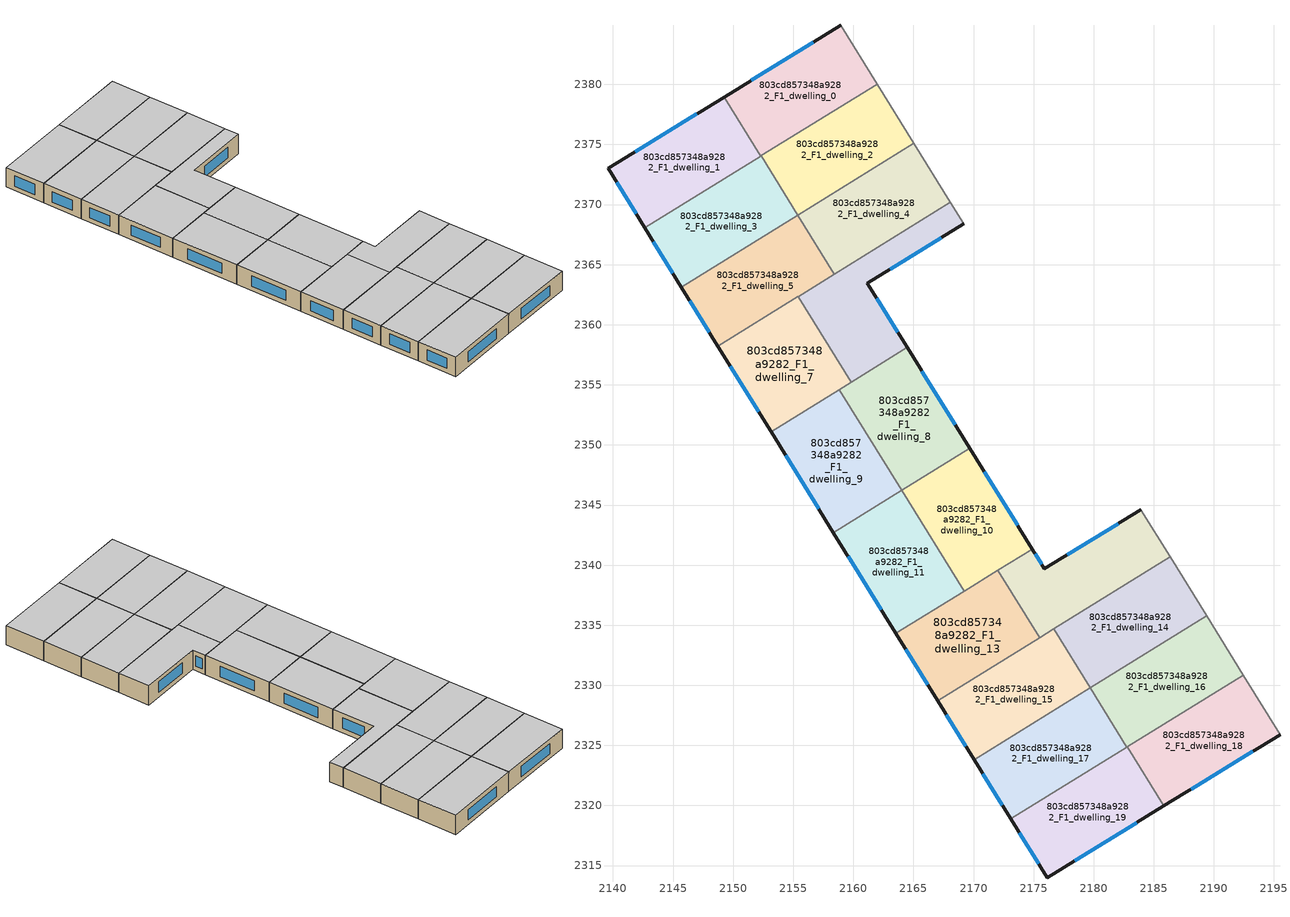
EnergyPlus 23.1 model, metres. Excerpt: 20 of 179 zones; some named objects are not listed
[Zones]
803cd857348a9282_F1_dwelling_0
 floor to 803cd857348a9282_F0_dwelling_0 (EU_floor_Construction): 2158.96,2384.92 2161.99,2380.03 2152.29,2374.03 2149.24,2378.95 z3
 wall outside (EU_wall_Construction): 2158.96,2384.92 2149.24,2378.95 z3:6
 wall adiabatic (EU_wall_Construction): 2161.99,2380.03 2158.96,2384.92 z3:6
 wall to 803cd857348a9282_F1_dwelling_1 (EU_wall_Construction): 2149.24,2378.95 2152.29,2374.03 z3:6
 wall to 803cd857348a9282_F1_dwelling_2 (EU_wall_Construction): 2152.32,2374.04 2161.99,2380.03 z3:6
 wall to 803cd857348a9282_F1_dwelling_3 (EU_wall_Construction): 2152.29,2374.03 2152.32,2374.04 z3:6
 window (EU_Window_Construction): 2156.68,2383.52 2151.53,2380.35 z3.7:5.3
 ceiling to 803cd857348a9282_F2_dwelling_0 (EU_floor_Construction): 2161.99,2380.03 2158.96,2384.92 2149.24,2378.95 2152.29,2374.03 z6
803cd857348a9282_F1_dwelling_1
 floor to 803cd857348a9282_F0_dwelling_1 (EU_floor_Construction): 2149.24,2378.95 2152.29,2374.03 2142.65,2368.06 2139.59,2373 z3
 wall outside (EU_wall_Construction): 2149.24,2378.95 2139.59,2373 2142.65,2368.06 z3:6
 wall to 803cd857348a9282_F1_dwelling_3 (EU_wall_Construction): 2142.65,2368.06 2152.29,2374.03 z3:6
 window (EU_Window_Construction): 2146.98,2377.55 2141.85,2374.4 / 2140.31,2371.84 2141.93,2369.22 z3.7:5.3
 ceiling to 803cd857348a9282_F2_dwelling_1 (EU_floor_Construction): 2152.29,2374.03 2149.24,2378.95 2139.59,2373 2142.65,2368.06 z6
803cd857348a9282_F1_dwelling_10
 floor to 803cd857348a9282_F0_dwelling_10 (EU_floor_Construction): 2169.69,2349.72 2174.88,2341.34 2169.21,2337.83 2164.02,2346.21 z3
 wall outside (EU_wall_Construction): 2174.88,2341.34 2169.69,2349.72 z3:6
 wall to 803cd857348a9282_F1_dwelling_11 (EU_wall_Construction): 2164.02,2346.21 2169.21,2337.83 z3:6
 wall to 803cd857348a9282_F1_dwelling_12 (EU_wall_Construction): 2172.03,2339.57 2174.88,2341.34 z3:6
 wall to 803cd857348a9282_F1_dwelling_8 (EU_wall_Construction): 2169.69,2349.72 2164.02,2346.21 z3:6
 wall to 803cd857348a9282_F1_dwelling_13 (EU_wall_Construction): 2169.21,2337.83 2172.03,2339.57 z3:6
 window (EU_Window_Construction): 2173.66,2343.31 2170.91,2347.75 z3.7:5.3
 ceiling to 803cd857348a9282_F2_dwelling_10 (EU_floor_Construction): 2174.88,2341.34 2169.69,2349.72 2164.02,2346.21 2169.21,2337.83 z6
803cd857348a9282_F1_dwelling_11
 floor to 803cd857348a9282_F0_dwelling_11 (EU_floor_Construction): 2164.02,2346.21 2169.21,2337.83 2163.54,2334.32 2158.35,2342.7 z3
 wall outside (EU_wall_Construction): 2158.35,2342.7 2163.54,2334.32 z3:6
 wall to 803cd857348a9282_F1_dwelling_9 (EU_wall_Construction): 2164.02,2346.21 2158.35,2342.7 z3:6
 wall to 803cd857348a9282_F1_dwelling_13 (EU_wall_Construction): 2163.54,2334.32 2169.21,2337.83 z3:6
 window (EU_Window_Construction): 2159.57,2340.73 2162.32,2336.28 z3.7:5.3
 ceiling to 803cd857348a9282_F2_dwelling_11 (EU_floor_Construction): 2169.21,2337.83 2164.02,2346.21 2158.35,2342.7 2163.54,2334.32 z6
803cd857348a9282_F1_dwelling_12
 floor to 803cd857348a9282_F0_dwelling_12 (EU_floor_Construction): 2183.92,2344.62 2186.35,2340.69 2175.5,2333.96 2172.03,2339.57 2174.88,2341.34 2175.9,2339.69 z3
 wall outside (EU_wall_Construction): 2183.92,2344.62 2175.9,2339.69 2174.88,2341.34 z3:6
 wall adiabatic (EU_wall_Construction): 2186.35,2340.69 2183.92,2344.62 z3:6
 wall to 803cd857348a9282_F1_dwelling_13 (EU_wall_Construction): 2172.03,2339.57 2175.5,2333.96 z3:6
 wall to 803cd857348a9282_F1_dwelling_14 (EU_wall_Construction): 2176.68,2334.7 2186.35,2340.69 z3:6
 wall to 803cd857348a9282_F1_dwelling_15 (EU_wall_Construction): 2175.5,2333.96 2176.68,2334.7 z3:6
 window (EU_Window_Construction): 2182.03,2343.46 2177.78,2340.85 / 2175.66,2340.08 2175.12,2340.95 z3.7:5.3
 ceiling to 803cd857348a9282_F2_dwelling_12 (EU_floor_Construction): 2186.35,2340.69 2183.92,2344.62 2175.9,2339.69 2174.88,2341.34 2172.03,2339.57 2175.5,2333.96 z6
803cd857348a9282_F1_dwelling_13
 floor to 803cd857348a9282_F0_dwelling_13 (EU_floor_Construction): 2172.03,2339.57 2175.5,2333.96 2167.01,2328.71 2163.54,2334.32 z3
 wall outside (EU_wall_Construction): 2163.54,2334.32 2167.01,2328.71 z3:6
 wall to 803cd857348a9282_F1_dwelling_15 (EU_wall_Construction): 2167.01,2328.71 2175.5,2333.96 z3:6
 window (EU_Window_Construction): 2164.36,2333 2166.2,2330.03 z3.7:5.3
 ceiling to 803cd857348a9282_F2_dwelling_13 (EU_floor_Construction): 2175.5,2333.96 2172.03,2339.57 2163.54,2334.32 2167.01,2328.71 z6
803cd857348a9282_F1_dwelling_14
 floor to 803cd857348a9282_F0_dwelling_14 (EU_floor_Construction): 2186.35,2340.69 2189.4,2335.77 2179.73,2329.78 2176.68,2334.7 z3
 wall to 803cd857348a9282_F1_dwelling_15 (EU_wall_Construction): 2176.68,2334.7 2179.73,2329.78 z3:6
 wall adiabatic (EU_wall_Construction): 2189.4,2335.77 2186.35,2340.69 z3:6
 wall to 803cd857348a9282_F1_dwelling_16 (EU_wall_Construction): 2179.73,2329.78 2189.4,2335.77 z3:6
 ceiling to 803cd857348a9282_F2_dwelling_14 (EU_floor_Construction): 2189.4,2335.77 2186.35,2340.69 2176.68,2334.7 2179.73,2329.78 z6
803cd857348a9282_F1_dwelling_15
 floor to 803cd857348a9282_F0_dwelling_15 (EU_floor_Construction): 2176.68,2334.7 2179.73,2329.78 2170.06,2323.79 2167.01,2328.71 z3
 wall outside (EU_wall_Construction): 2167.01,2328.71 2170.06,2323.79 z3:6
 wall to 803cd857348a9282_F1_dwelling_17 (EU_wall_Construction): 2170.06,2323.79 2179.73,2329.78 z3:6
 window (EU_Window_Construction): 2167.73,2327.56 2169.34,2324.95 z3.7:5.3
 ceiling to 803cd857348a9282_F2_dwelling_15 (EU_floor_Construction): 2179.73,2329.78 2176.68,2334.7 2167.01,2328.71 2170.06,2323.79 z6
803cd857348a9282_F1_dwelling_16
 floor to 803cd857348a9282_F0_dwelling_16 (EU_floor_Construction): 2189.4,2335.77 2192.44,2330.85 2182.77,2324.86 2179.72,2329.78 z3
 wall to 803cd857348a9282_F1_dwelling_17 (EU_wall_Construction): 2179.72,2329.78 2182.77,2324.86 z3:6
 wall adiabatic (EU_wall_Construction): 2192.44,2330.85 2189.4,2335.77 z3:6
 wall to 803cd857348a9282_F1_dwelling_18 (EU_wall_Construction): 2182.8,2324.88 2192.44,2330.85 z3:6
 wall to 803cd857348a9282_F1_dwelling_19 (EU_wall_Construction): 2182.77,2324.86 2182.8,2324.88 z3:6
 ceiling to 803cd857348a9282_F2_dwelling_16 (EU_floor_Construction): 2192.44,2330.85 2189.4,2335.77 2179.72,2329.78 2182.77,2324.86 z6
803cd857348a9282_F1_dwelling_17
 floor to 803cd857348a9282_F0_dwelling_17 (EU_floor_Construction): 2179.72,2329.78 2182.77,2324.86 2173.1,2318.88 2170.06,2323.79 z3
 wall outside (EU_wall_Construction): 2170.06,2323.79 2173.1,2318.88 z3:6
 wall to 803cd857348a9282_F1_dwelling_19 (EU_wall_Construction): 2173.1,2318.88 2182.77,2324.86 z3:6
 window (EU_Window_Construction): 2170.77,2322.64 2172.39,2320.03 z3.7:5.3
 ceiling to 803cd857348a9282_F2_dwelling_17 (EU_floor_Construction): 2182.77,2324.86 2179.72,2329.78 2170.06,2323.79 2173.1,2318.88 z6
803cd857348a9282_F1_dwelling_18
 floor to 803cd857348a9282_F0_dwelling_18 (EU_floor_Construction): 2192.44,2330.85 2195.5,2325.91 2185.84,2319.96 2182.8,2324.88 z3
 wall outside (EU_wall_Construction): 2185.84,2319.96 2195.5,2325.91 z3:6
 wall to 803cd857348a9282_F1_dwelling_19 (EU_wall_Construction): 2182.8,2324.88 2185.84,2319.96 z3:6
 wall adiabatic (EU_wall_Construction): 2195.5,2325.91 2192.44,2330.85 z3:6
 window (EU_Window_Construction): 2188.11,2321.36 2193.23,2324.51 z3.7:5.3
 ceiling to 803cd857348a9282_F2_dwelling_18 (EU_floor_Construction): 2195.5,2325.91 2192.44,2330.85 2182.8,2324.88 2185.84,2319.96 z6
803cd857348a9282_F1_dwelling_19
 floor to 803cd857348a9282_F0_dwelling_19 (EU_floor_Construction): 2182.8,2324.88 2185.84,2319.96 2176.13,2313.99 2173.1,2318.88 z3
 wall outside (EU_wall_Construction): 2173.1,2318.88 2176.13,2313.99 2185.84,2319.96 z3:6
 window (EU_Window_Construction): 2178.41,2315.39 2183.56,2318.56 / 2173.81,2317.73 2175.42,2315.13 z3.7:5.3
 ceiling to 803cd857348a9282_F2_dwelling_19 (EU_floor_Construction): 2185.84,2319.96 2182.8,2324.88 2173.1,2318.88 2176.13,2313.99 z6
803cd857348a9282_F1_dwelling_2
 floor to 803cd857348a9282_F0_dwelling_2 (EU_floor_Construction): 2161.99,2380.03 2165.03,2375.11 2155.36,2369.13 2152.32,2374.04 z3
 wall adiabatic (EU_wall_Construction): 2165.03,2375.11 2161.99,2380.03 z3:6
 wall to 803cd857348a9282_F1_dwelling_4 (EU_wall_Construction): 2155.36,2369.13 2165.03,2375.11 z3:6
 wall to 803cd857348a9282_F1_dwelling_3 (EU_wall_Construction): 2152.32,2374.04 2155.36,2369.13 z3:6
 ceiling to 803cd857348a9282_F2_dwelling_2 (EU_floor_Construction): 2165.03,2375.11 2161.99,2380.03 2152.32,2374.04 2155.36,2369.13 z6
803cd857348a9282_F1_dwelling_3
 floor to 803cd857348a9282_F0_dwelling_3 (EU_floor_Construction): 2152.32,2374.04 2155.36,2369.13 2145.69,2363.14 2142.65,2368.06 z3
 wall outside (EU_wall_Construction): 2142.65,2368.06 2145.69,2363.14 z3:6
 wall to 803cd857348a9282_F1_dwelling_5 (EU_wall_Construction): 2145.69,2363.14 2155.36,2369.13 z3:6
 window (EU_Window_Construction): 2143.36,2366.9 2144.98,2364.29 z3.7:5.3
 ceiling to 803cd857348a9282_F2_dwelling_3 (EU_floor_Construction): 2155.36,2369.13 2152.32,2374.04 2142.65,2368.06 2145.69,2363.14 z6
803cd857348a9282_F1_dwelling_4
 floor to 803cd857348a9282_F0_dwelling_4 (EU_floor_Construction): 2165.03,2375.11 2168.08,2370.2 2158.41,2364.21 2155.36,2369.13 z3
 wall adiabatic (EU_wall_Construction): 2168.08,2370.2 2165.03,2375.11 z3:6
 wall to 803cd857348a9282_F1_dwelling_5 (EU_wall_Construction): 2155.36,2369.13 2158.41,2364.21 z3:6
 wall to 803cd857348a9282_F1_dwelling_6 (EU_wall_Construction): 2158.41,2364.21 2168.08,2370.2 z3:6
 ceiling to 803cd857348a9282_F2_dwelling_4 (EU_floor_Construction): 2168.08,2370.2 2165.03,2375.11 2155.36,2369.13 2158.41,2364.21 z6
803cd857348a9282_F1_dwelling_5
 floor to 803cd857348a9282_F0_dwelling_5 (EU_floor_Construction): 2155.36,2369.13 2158.41,2364.21 2148.74,2358.22 2145.69,2363.14 z3
 wall outside (EU_wall_Construction): 2145.69,2363.14 2148.74,2358.22 z3:6
 wall to 803cd857348a9282_F1_dwelling_7 (EU_wall_Construction): 2148.74,2358.22 2155.41,2362.35 z3:6
 wall to 803cd857348a9282_F1_dwelling_6 (EU_wall_Construction): 2155.41,2362.35 2158.41,2364.21 z3:6
 window (EU_Window_Construction): 2146.41,2361.99 2148.02,2359.38 z3.7:5.3
 ceiling to 803cd857348a9282_F2_dwelling_5 (EU_floor_Construction): 2158.41,2364.21 2155.36,2369.13 2145.69,2363.14 2148.74,2358.22 z6
803cd857348a9282_F1_dwelling_6
 floor to 803cd857348a9282_F0_dwelling_6 (EU_floor_Construction): 2168.08,2370.2 2169.19,2368.4 2161.17,2363.47 2164.49,2358.11 2159.82,2355.22 2155.41,2362.35 z3
 wall outside (EU_wall_Construction): 2164.49,2358.11 2161.17,2363.47 2169.19,2368.4 z3:6
 wall to 803cd857348a9282_F1_dwelling_7 (EU_wall_Construction): 2155.41,2362.35 2159.82,2355.22 z3:6
 wall adiabatic (EU_wall_Construction): 2169.19,2368.4 2168.08,2370.2 z3:6
 wall to 803cd857348a9282_F1_dwelling_8 (EU_wall_Construction): 2159.82,2355.22 2164.49,2358.11 z3:6
 window (EU_Window_Construction): 2163.05,2364.63 2167.31,2367.24 / 2163.71,2359.37 2161.95,2362.21 z3.7:5.3
 ceiling to 803cd857348a9282_F2_dwelling_6 (EU_floor_Construction): 2164.49,2358.11 2161.17,2363.47 2169.19,2368.4 2168.08,2370.2 2155.41,2362.35 2159.82,2355.22 z6
803cd857348a9282_F1_dwelling_7
 floor to 803cd857348a9282_F0_dwelling_7 (EU_floor_Construction): 2155.41,2362.35 2159.82,2355.22 2153.15,2351.09 2148.74,2358.22 z3
 wall outside (EU_wall_Construction): 2148.74,2358.22 2153.15,2351.09 z3:6
 wall to 803cd857348a9282_F1_dwelling_9 (EU_wall_Construction): 2153.15,2351.09 2158.82,2354.6 z3:6
 wall to 803cd857348a9282_F1_dwelling_8 (EU_wall_Construction): 2158.82,2354.6 2159.82,2355.22 z3:6
 window (EU_Window_Construction): 2149.77,2356.55 2152.12,2352.77 z3.7:5.3
 ceiling to 803cd857348a9282_F2_dwelling_7 (EU_floor_Construction): 2159.82,2355.22 2155.41,2362.35 2148.74,2358.22 2153.15,2351.09 z6
803cd857348a9282_F1_dwelling_8
 floor to 803cd857348a9282_F0_dwelling_8 (EU_floor_Construction): 2164.49,2358.11 2169.69,2349.72 2164.02,2346.21 2158.82,2354.6 z3
 wall outside (EU_wall_Construction): 2169.69,2349.72 2164.49,2358.11 z3:6
 wall to 803cd857348a9282_F1_dwelling_9 (EU_wall_Construction): 2158.82,2354.6 2164.02,2346.21 z3:6
 window (EU_Window_Construction): 2168.47,2351.69 2165.71,2356.14 z3.7:5.3
 ceiling to 803cd857348a9282_F2_dwelling_8 (EU_floor_Construction): 2169.69,2349.72 2164.49,2358.11 2158.82,2354.6 2164.02,2346.21 z6
803cd857348a9282_F1_dwelling_9
 floor to 803cd857348a9282_F0_dwelling_9 (EU_floor_Construction): 2158.82,2354.6 2164.02,2346.21 2158.35,2342.7 2153.15,2351.09 z3
 wall outside (EU_wall_Construction): 2153.15,2351.09 2158.35,2342.7 z3:6
 window (EU_Window_Construction): 2154.37,2349.12 2157.13,2344.67 z3.7:5.3
 ceiling to 803cd857348a9282_F2_dwelling_9 (EU_floor_Construction): 2164.02,2346.21 2158.82,2354.6 2153.15,2351.09 2158.35,2342.7 z6
[Building]
EU S2 Campaign: North Axis=0; Terrain=City; Solar Distribution=FullExterior
[Site:Location]
Budapest.Ferenc.Liszt.Intl.AP: Latitude=47.437; Longitude=19.256; Time Zone=1; Elevation=185
[SizingPeriod:WeatherFileDays]
AnnualSizingPeriod: Begin Month=1; Begin Day of Month=1; End Month=12; End Day of Month=31; Day of Week for Start Day=Monday; Use Weather File Daylight Saving Period=No; Use Weather File Rain and Snow Indicators=No
[MATERIAL]
EU_InternalMass_Material: Roughness=MediumRough; Thickness=0.1; Conductivity=1; Density=1800; Specific Heat=900; Thermal Absorptance=0.9; Solar Absorptance=0.7; Visible Absorptance=0.7
[MATERIAL:NOMASS] Roughness=MediumRough; Thermal Absorptance=0.9; Solar Absorptance=0.7; Visible Absorptance=0.7
Name | Thermal Resistance
EU_wall_NoMass | 0.832559
EU_floor_NoMass | 0.872794
[WINDOWMATERIAL:SIMPLEGLAZINGSYSTEM]
EU_Window_SimpleGlazing: UFactor=2.79869; Solar Heat Gain Coefficient=0.75; Visible Transmittance=0.75
[CONSTRUCTION]
EU_wall_Construction: EU_wall_NoMass
EU_floor_Construction: EU_floor_NoMass
EU_Window_Construction: EU_Window_SimpleGlazing
EU_InternalMass_Construction: EU_InternalMass_Material
[ZONE] Type=1; Multiplier=1; Ceiling Height=autocalculate; Floor Area=autocalculate; Part of Total Floor Area=Yes
Name | Volume
803cd857348a9282_F1_dwelling_0 | 197.353
803cd857348a9282_F1_dwelling_1 | 197.357
803cd857348a9282_F1_dwelling_10 | 197.372
803cd857348a9282_F1_dwelling_11 | 197.329
803cd857348a9282_F1_dwelling_12 | 197.355
803cd857348a9282_F1_dwelling_13 | 197.344
803cd857348a9282_F1_dwelling_14; 803cd857348a9282_F1_dwelling_2 | 197.336
803cd857348a9282_F1_dwelling_15 | 197.333
803cd857348a9282_F1_dwelling_16 | 197.364
803cd857348a9282_F1_dwelling_17; 803cd857348a9282_F1_dwelling_8 | 197.365
803cd857348a9282_F1_dwelling_18 | 197.339
803cd857348a9282_F1_dwelling_19; 803cd857348a9282_F1_dwelling_7 | 197.354
803cd857348a9282_F1_dwelling_3 | 197.318
803cd857348a9282_F1_dwelling_4; 803cd857348a9282_F1_dwelling_5 | 197.348
803cd857348a9282_F1_dwelling_6 | 197.342
803cd857348a9282_F1_dwelling_9 | 197.322
[INTERNALMASS] Construction=EU_InternalMass_Construction
Name | Zone or ZoneList | Surface Area
803cd857348a9282_F1_dwelling_0_EU_InternalMass | 803cd857348a9282_F1_dwelling_0 | 65.7836
803cd857348a9282_F1_dwelling_1_EU_InternalMass | 803cd857348a9282_F1_dwelling_1 | 65.7851
803cd857348a9282_F1_dwelling_2_EU_InternalMass | 803cd857348a9282_F1_dwelling_2 | 65.7787
803cd857348a9282_F1_dwelling_3_EU_InternalMass | 803cd857348a9282_F1_dwelling_3 | 65.7709
803cd857348a9282_F1_dwelling_4_EU_InternalMass | 803cd857348a9282_F1_dwelling_4 | 65.7838
803cd857348a9282_F1_dwelling_5_EU_InternalMass | 803cd857348a9282_F1_dwelling_5 | 65.7813
803cd857348a9282_F1_dwelling_6_EU_InternalMass | 803cd857348a9282_F1_dwelling_6 | 65.7794
803cd857348a9282_F1_dwelling_7_EU_InternalMass | 803cd857348a9282_F1_dwelling_7 | 65.7839
803cd857348a9282_F1_dwelling_8_EU_InternalMass | 803cd857348a9282_F1_dwelling_8 | 65.7864
803cd857348a9282_F1_dwelling_9_EU_InternalMass | 803cd857348a9282_F1_dwelling_9 | 65.7741
803cd857348a9282_F1_dwelling_10_EU_InternalMass | 803cd857348a9282_F1_dwelling_10 | 65.7834
803cd857348a9282_F1_dwelling_11_EU_InternalMass | 803cd857348a9282_F1_dwelling_11 | 65.7769
803cd857348a9282_F1_dwelling_12_EU_InternalMass | 803cd857348a9282_F1_dwelling_12 | 65.786
803cd857348a9282_F1_dwelling_13_EU_InternalMass | 803cd857348a9282_F1_dwelling_13 | 65.7796
803cd857348a9282_F1_dwelling_14_EU_InternalMass | 803cd857348a9282_F1_dwelling_14 | 65.7787
803cd857348a9282_F1_dwelling_15_EU_InternalMass | 803cd857348a9282_F1_dwelling_15 | 65.7773
803cd857348a9282_F1_dwelling_16_EU_InternalMass | 803cd857348a9282_F1_dwelling_16 | 65.7892
803cd857348a9282_F1_dwelling_17_EU_InternalMass | 803cd857348a9282_F1_dwelling_17 | 65.7868
803cd857348a9282_F1_dwelling_18_EU_InternalMass | 803cd857348a9282_F1_dwelling_18 | 65.7796
803cd857348a9282_F1_dwelling_19_EU_InternalMass | 803cd857348a9282_F1_dwelling_19 | 65.7836
[OTHEREQUIPMENT] Fuel Type=Electricity; Design Level Calculation Method=Watts/Area; Power per Zone Floor Area=1; Fraction Latent=0; Fraction Radiant=0; Fraction Lost=0; Carbon Dioxide Generation Rate=0; EndUse Subcategory=EU_Step8_InternalGains
Name | Zone or ZoneList or Space or SpaceList | Schedule
EU_Step8_InternalGain_803cd857348a9282_F1_dwelling_0_f000 | 803cd857348a9282_F1_dwelling_0 | EU_Step8_GainSchedule_803cd857348a9282_F1_dwelling_0_f000
EU_Step8_InternalGain_803cd857348a9282_F1_dwelling_1_f000 | 803cd857348a9282_F1_dwelling_1 | EU_Step8_GainSchedule_803cd857348a9282_F1_dwelling_1_f000
EU_Step8_InternalGain_803cd857348a9282_F1_dwelling_2_f000 | 803cd857348a9282_F1_dwelling_2 | EU_Step8_GainSchedule_803cd857348a9282_F1_dwelling_2_f000
EU_Step8_InternalGain_803cd857348a9282_F1_dwelling_3_f000 | 803cd857348a9282_F1_dwelling_3 | EU_Step8_GainSchedule_803cd857348a9282_F1_dwelling_3_f000
EU_Step8_InternalGain_803cd857348a9282_F1_dwelling_4_f000 | 803cd857348a9282_F1_dwelling_4 | EU_Step8_GainSchedule_803cd857348a9282_F1_dwelling_4_f000
EU_Step8_InternalGain_803cd857348a9282_F1_dwelling_5_f000 | 803cd857348a9282_F1_dwelling_5 | EU_Step8_GainSchedule_803cd857348a9282_F1_dwelling_5_f000
EU_Step8_InternalGain_803cd857348a9282_F1_dwelling_6_f000 | 803cd857348a9282_F1_dwelling_6 | EU_Step8_GainSchedule_803cd857348a9282_F1_dwelling_6_f000
EU_Step8_InternalGain_803cd857348a9282_F1_dwelling_7_f000 | 803cd857348a9282_F1_dwelling_7 | EU_Step8_GainSchedule_803cd857348a9282_F1_dwelling_7_f000
EU_Step8_InternalGain_803cd857348a9282_F1_dwelling_8_f000 | 803cd857348a9282_F1_dwelling_8 | EU_Step8_GainSchedule_803cd857348a9282_F1_dwelling_8_f000
EU_Step8_InternalGain_803cd857348a9282_F1_dwelling_9_f000 | 803cd857348a9282_F1_dwelling_9 | EU_Step8_GainSchedule_803cd857348a9282_F1_dwelling_9_f000
EU_Step8_InternalGain_803cd857348a9282_F1_dwelling_10_f000 | 803cd857348a9282_F1_dwelling_10 | EU_Step8_GainSchedule_803cd857348a9282_F1_dwelling_10_f000
EU_Step8_InternalGain_803cd857348a9282_F1_dwelling_11_f000 | 803cd857348a9282_F1_dwelling_11 | EU_Step8_GainSchedule_803cd857348a9282_F1_dwelling_11_f000
EU_Step8_InternalGain_803cd857348a9282_F1_dwelling_12_f000 | 803cd857348a9282_F1_dwelling_12 | EU_Step8_GainSchedule_803cd857348a9282_F1_dwelling_12_f000
EU_Step8_InternalGain_803cd857348a9282_F1_dwelling_13_f000 | 803cd857348a9282_F1_dwelling_13 | EU_Step8_GainSchedule_803cd857348a9282_F1_dwelling_13_f000
EU_Step8_InternalGain_803cd857348a9282_F1_dwelling_14_f000 | 803cd857348a9282_F1_dwelling_14 | EU_Step8_GainSchedule_803cd857348a9282_F1_dwelling_14_f000
EU_Step8_InternalGain_803cd857348a9282_F1_dwelling_15_f000 | 803cd857348a9282_F1_dwelling_15 | EU_Step8_GainSchedule_803cd857348a9282_F1_dwelling_15_f000
EU_Step8_InternalGain_803cd857348a9282_F1_dwelling_16_f000 | 803cd857348a9282_F1_dwelling_16 | EU_Step8_GainSchedule_803cd857348a9282_F1_dwelling_16_f000
EU_Step8_InternalGain_803cd857348a9282_F1_dwelling_17_f000 | 803cd857348a9282_F1_dwelling_17 | EU_Step8_GainSchedule_803cd857348a9282_F1_dwelling_17_f000
EU_Step8_InternalGain_803cd857348a9282_F1_dwelling_18_f000 | 803cd857348a9282_F1_dwelling_18 | EU_Step8_GainSchedule_803cd857348a9282_F1_dwelling_18_f000
EU_Step8_InternalGain_803cd857348a9282_F1_dwelling_19_f000 | 803cd857348a9282_F1_dwelling_19 | EU_Step8_GainSchedule_803cd857348a9282_F1_dwelling_19_f000
[ZONEVENTILATION:DESIGNFLOWRATE] Schedule=EU_AlwaysOn; Design Flow Rate Calculation Method=AirChanges/Hour; Air Changes per Hour=0.475469; Ventilation Type=Natural; Fan Pressure Rise=0; Fan Total Efficiency=1; Constant Term Coefficient=1; Temperature Term Coefficient=0; Velocity Term Coefficient=0; Velocity Squared Term Coefficient=0; Minimum Indoor Temperature=-100; Maximum Indoor Temperature=100; Delta Temperature=-100; Minimum Outdoor Temperature=-100; Maximum Outdoor Temperature=100; Maximum Wind Speed=40
Name | Zone or ZoneList or Space or SpaceList
EU_ConstantAir_803cd857348a9282_F1_dwelling_0 | 803cd857348a9282_F1_dwelling_0
EU_ConstantAir_803cd857348a9282_F1_dwelling_1 | 803cd857348a9282_F1_dwelling_1
EU_ConstantAir_803cd857348a9282_F1_dwelling_2 | 803cd857348a9282_F1_dwelling_2
EU_ConstantAir_803cd857348a9282_F1_dwelling_3 | 803cd857348a9282_F1_dwelling_3
EU_ConstantAir_803cd857348a9282_F1_dwelling_4 | 803cd857348a9282_F1_dwelling_4
EU_ConstantAir_803cd857348a9282_F1_dwelling_5 | 803cd857348a9282_F1_dwelling_5
EU_ConstantAir_803cd857348a9282_F1_dwelling_6 | 803cd857348a9282_F1_dwelling_6
EU_ConstantAir_803cd857348a9282_F1_dwelling_7 | 803cd857348a9282_F1_dwelling_7
EU_ConstantAir_803cd857348a9282_F1_dwelling_8 | 803cd857348a9282_F1_dwelling_8
EU_ConstantAir_803cd857348a9282_F1_dwelling_9 | 803cd857348a9282_F1_dwelling_9
EU_ConstantAir_803cd857348a9282_F1_dwelling_10 | 803cd857348a9282_F1_dwelling_10
EU_ConstantAir_803cd857348a9282_F1_dwelling_11 | 803cd857348a9282_F1_dwelling_11
EU_ConstantAir_803cd857348a9282_F1_dwelling_12 | 803cd857348a9282_F1_dwelling_12
EU_ConstantAir_803cd857348a9282_F1_dwelling_13 | 803cd857348a9282_F1_dwelling_13
EU_ConstantAir_803cd857348a9282_F1_dwelling_14 | 803cd857348a9282_F1_dwelling_14
EU_ConstantAir_803cd857348a9282_F1_dwelling_15 | 803cd857348a9282_F1_dwelling_15
EU_ConstantAir_803cd857348a9282_F1_dwelling_16 | 803cd857348a9282_F1_dwelling_16
EU_ConstantAir_803cd857348a9282_F1_dwelling_17 | 803cd857348a9282_F1_dwelling_17
EU_ConstantAir_803cd857348a9282_F1_dwelling_18 | 803cd857348a9282_F1_dwelling_18
EU_ConstantAir_803cd857348a9282_F1_dwelling_19 | 803cd857348a9282_F1_dwelling_19
[HVACTEMPLATE:ZONE:IDEALLOADSAIRSYSTEM] System Availability Schedule=EU_AlwaysOn; Maximum Heating Supply Air Temperature=50; Minimum Cooling Supply Air Temperature=13; Maximum Heating Supply Air Humidity Ratio=0.0156; Minimum Cooling Supply Air Humidity Ratio=0.0077; Heating Limit=NoLimit; Cooling Limit=NoLimit; Heating Availability Schedule=EU_AlwaysOn; Cooling Availability Schedule=EU_CoolingOff; Dehumidification Control Type=ConstantSensibleHeatRatio; Cooling Sensible Heat Ratio=0.7; Dehumidification Setpoint=60; Humidification Control Type=None; Humidification Setpoint=30; Outdoor Air Method=None; Outdoor Air Flow Rate per Person=0.00944; Outdoor Air Flow Rate per Zone Floor Area=0; Outdoor Air Flow Rate per Zone=0; Demand Controlled Ventilation Type=None; Outdoor Air Economizer Type=NoEconomizer; Heat Recovery Type=None; Sensible Heat Recovery Effectiveness=0.7; Latent Heat Recovery Effectiveness=0.65
Name | Template Thermostat
803cd857348a9282_F1_dwelling_0 | EU_HeatOnly_803cd857348a9282_F1_dwelling_0
803cd857348a9282_F1_dwelling_1 | EU_HeatOnly_803cd857348a9282_F1_dwelling_1
803cd857348a9282_F1_dwelling_2 | EU_HeatOnly_803cd857348a9282_F1_dwelling_2
803cd857348a9282_F1_dwelling_3 | EU_HeatOnly_803cd857348a9282_F1_dwelling_3
803cd857348a9282_F1_dwelling_4 | EU_HeatOnly_803cd857348a9282_F1_dwelling_4
803cd857348a9282_F1_dwelling_5 | EU_HeatOnly_803cd857348a9282_F1_dwelling_5
803cd857348a9282_F1_dwelling_6 | EU_HeatOnly_803cd857348a9282_F1_dwelling_6
803cd857348a9282_F1_dwelling_7 | EU_HeatOnly_803cd857348a9282_F1_dwelling_7
803cd857348a9282_F1_dwelling_8 | EU_HeatOnly_803cd857348a9282_F1_dwelling_8
803cd857348a9282_F1_dwelling_9 | EU_HeatOnly_803cd857348a9282_F1_dwelling_9
803cd857348a9282_F1_dwelling_10 | EU_HeatOnly_803cd857348a9282_F1_dwelling_10
803cd857348a9282_F1_dwelling_11 | EU_HeatOnly_803cd857348a9282_F1_dwelling_11
803cd857348a9282_F1_dwelling_12 | EU_HeatOnly_803cd857348a9282_F1_dwelling_12
803cd857348a9282_F1_dwelling_13 | EU_HeatOnly_803cd857348a9282_F1_dwelling_13
803cd857348a9282_F1_dwelling_14 | EU_HeatOnly_803cd857348a9282_F1_dwelling_14
803cd857348a9282_F1_dwelling_15 | EU_HeatOnly_803cd857348a9282_F1_dwelling_15
803cd857348a9282_F1_dwelling_16 | EU_HeatOnly_803cd857348a9282_F1_dwelling_16
803cd857348a9282_F1_dwelling_17 | EU_HeatOnly_803cd857348a9282_F1_dwelling_17
803cd857348a9282_F1_dwelling_18 | EU_HeatOnly_803cd857348a9282_F1_dwelling_18
803cd857348a9282_F1_dwelling_19 | EU_HeatOnly_803cd857348a9282_F1_dwelling_19
[SIZING:ZONE] Zone Cooling Design Supply Air Temperature Input Method=SupplyAirTemperature; Zone Cooling Design Supply Air Temperature=13; Zone Heating Design Supply Air Temperature Input Method=SupplyAirTemperature; Zone Heating Design Supply Air Temperature=50; Zone Cooling Design Supply Air Humidity Ratio=0.008; Zone Heating Design Supply Air Humidity Ratio=0.008; Cooling Design Air Flow Method=DesignDay; Cooling Design Air Flow Rate=0; Cooling Minimum Air Flow per Zone Floor Area=0.000762; Cooling Minimum Air Flow=0; Cooling Minimum Air Flow Fraction=0.2; Heating Design Air Flow Method=DesignDay; Heating Design Air Flow Rate=0; Heating Maximum Air Flow per Zone Floor Area=0.002032; Heating Maximum Air Flow=0.141576; Heating Maximum Air Flow Fraction=0.3; Account for Dedicated Outdoor Air System=No; Dedicated Outdoor Air System Control Strategy=NeutralSupplyAir; Dedicated Outdoor Air Low Setpoint Temperature for Design=autosize; Dedicated Outdoor Air High Setpoint Temperature for Design=autosize; Zone Load Sizing Method=Sensible Load Only No Latent Load; Zone Latent Cooling Design Supply Air Humidity Ratio Input Method=HumidityRatioDifference; Zone Cooling Design Supply Air Humidity Ratio Difference=0.005; Zone Latent Heating Design Supply Air Humidity Ratio Input Method=HumidityRatioDifference; Zone Humidification Design Supply Air Humidity Ratio Difference=0.005
803cd857348a9282_F1_dwelling_0; 803cd857348a9282_F1_dwelling_1; 803cd857348a9282_F1_dwelling_2; 803cd857348a9282_F1_dwelling_3; 803cd857348a9282_F1_dwelling_4; 803cd857348a9282_F1_dwelling_5; 803cd857348a9282_F1_dwelling_6; 803cd857348a9282_F1_dwelling_7; 803cd857348a9282_F1_dwelling_8; 803cd857348a9282_F1_dwelling_9; 803cd857348a9282_F1_dwelling_10; 803cd857348a9282_F1_dwelling_11; 803cd857348a9282_F1_dwelling_12; 803cd857348a9282_F1_dwelling_13; 803cd857348a9282_F1_dwelling_14; 803cd857348a9282_F1_dwelling_15; 803cd857348a9282_F1_dwelling_16; 803cd857348a9282_F1_dwelling_17; 803cd857348a9282_F1_dwelling_18; 803cd857348a9282_F1_dwelling_19
[SCHEDULE:CONSTANT]
Name | Hourly Value
EU_AlwaysOn | 1
EU_CoolingOff | 0
[SCHEDULE:FILE] Column Number=1; Rows to Skip at Top=0; Number of Hours of Data=8760; Column Separator=Comma; Interpolate to Timestep=No; Minutes per Item=60; Adjust Schedule for Daylight Savings=Yes
Name | File
EU_Step8_GainSchedule_803cd857348a9282_F1_dwelling_0_f000 | ../../schedules/803cd857348a9282/803cd857348a9282_F1_dwelling_0_f000_gain.csv
EU_Step8_GainSchedule_803cd857348a9282_F1_dwelling_1_f000 | ../../schedules/803cd857348a9282/803cd857348a9282_F1_dwelling_1_f000_gain.csv
EU_Step8_GainSchedule_803cd857348a9282_F1_dwelling_2_f000 | ../../schedules/803cd857348a9282/803cd857348a9282_F1_dwelling_2_f000_gain.csv
EU_Step8_GainSchedule_803cd857348a9282_F1_dwelling_3_f000 | ../../schedules/803cd857348a9282/803cd857348a9282_F1_dwelling_3_f000_gain.csv
EU_Step8_GainSchedule_803cd857348a9282_F1_dwelling_4_f000 | ../../schedules/803cd857348a9282/803cd857348a9282_F1_dwelling_4_f000_gain.csv
EU_Step8_GainSchedule_803cd857348a9282_F1_dwelling_5_f000 | ../../schedules/803cd857348a9282/803cd857348a9282_F1_dwelling_5_f000_gain.csv
EU_Step8_GainSchedule_803cd857348a9282_F1_dwelling_6_f000 | ../../schedules/803cd857348a9282/803cd857348a9282_F1_dwelling_6_f000_gain.csv
EU_Step8_GainSchedule_803cd857348a9282_F1_dwelling_7_f000 | ../../schedules/803cd857348a9282/803cd857348a9282_F1_dwelling_7_f000_gain.csv
EU_Step8_GainSchedule_803cd857348a9282_F1_dwelling_8_f000 | ../../schedules/803cd857348a9282/803cd857348a9282_F1_dwelling_8_f000_gain.csv
EU_Step8_GainSchedule_803cd857348a9282_F1_dwelling_9_f000 | ../../schedules/803cd857348a9282/803cd857348a9282_F1_dwelling_9_f000_gain.csv
EU_Step8_GainSchedule_803cd857348a9282_F1_dwelling_10_f000 | ../../schedules/803cd857348a9282/803cd857348a9282_F1_dwelling_10_f000_gain.csv
EU_Step8_GainSchedule_803cd857348a9282_F1_dwelling_11_f000 | ../../schedules/803cd857348a9282/803cd857348a9282_F1_dwelling_11_f000_gain.csv
EU_Step8_GainSchedule_803cd857348a9282_F1_dwelling_12_f000 | ../../schedules/803cd857348a9282/803cd857348a9282_F1_dwelling_12_f000_gain.csv
EU_Step8_GainSchedule_803cd857348a9282_F1_dwelling_13_f000 | ../../schedules/803cd857348a9282/803cd857348a9282_F1_dwelling_13_f000_gain.csv
EU_Step8_GainSchedule_803cd857348a9282_F1_dwelling_14_f000 | ../../schedules/803cd857348a9282/803cd857348a9282_F1_dwelling_14_f000_gain.csv
EU_Step8_GainSchedule_803cd857348a9282_F1_dwelling_15_f000 | ../../schedules/803cd857348a9282/803cd857348a9282_F1_dwelling_15_f000_gain.csv
EU_Step8_GainSchedule_803cd857348a9282_F1_dwelling_16_f000 | ../../schedules/803cd857348a9282/803cd857348a9282_F1_dwelling_16_f000_gain.csv
EU_Step8_GainSchedule_803cd857348a9282_F1_dwelling_17_f000 | ../../schedules/803cd857348a9282/803cd857348a9282_F1_dwelling_17_f000_gain.csv
EU_Step8_GainSchedule_803cd857348a9282_F1_dwelling_18_f000 | ../../schedules/803cd857348a9282/803cd857348a9282_F1_dwelling_18_f000_gain.csv
EU_Step8_GainSchedule_803cd857348a9282_F1_dwelling_19_f000 | ../../schedules/803cd857348a9282/803cd857348a9282_F1_dwelling_19_f000_gain.csv
